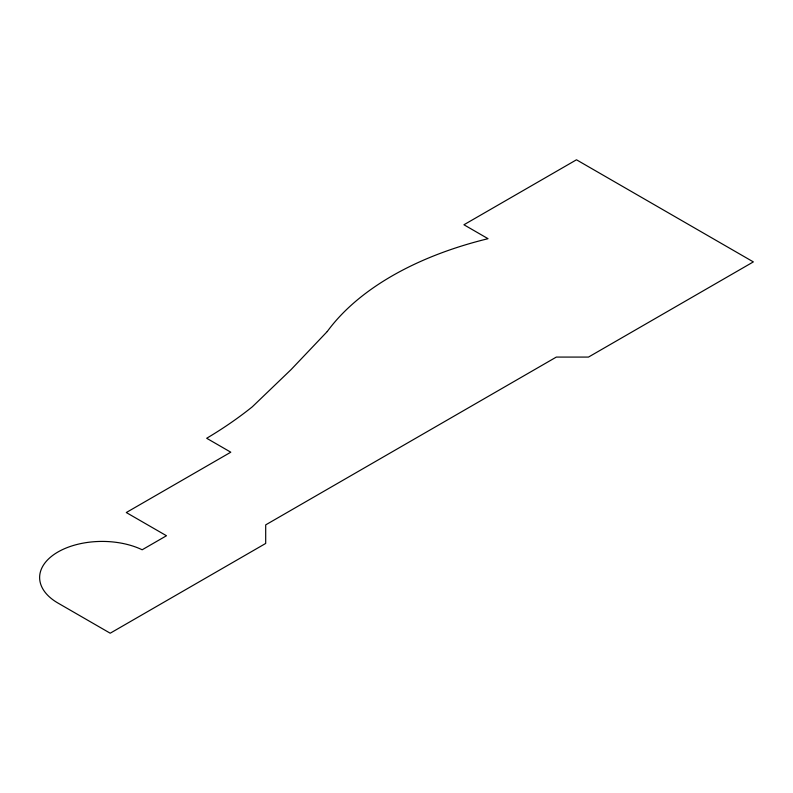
<?xml version="1.0" encoding="UTF-8"?>
<svg xmlns="http://www.w3.org/2000/svg" width="793" height="793" viewBox="0 0 793 793"><rect width="100%" height="100%" fill="white"/><g stroke="black" fill="none" stroke-linecap="round" stroke-linejoin="round"><path stroke-width="1.19" d="M327.261 331.524L291.081 369.597L252.303 406.819A482.104 278.343 0 0 1 206.676 438.271L230.793 452.198L126.285 512.536L166.48 535.741L142.175 549.777A62.528 36.101 0 0 0 55.986 553.177A62.528 36.101 0 0 0 57.948 603.047L110.207 633.21L265.695 543.443L265.695 524.877L556.329 357.078L588.485 357.078L753.35 261.898L576.481 159.789L463.935 224.766L488.052 238.693A301.439 174.034 0 0 0 327.261 331.524"/></g></svg>
